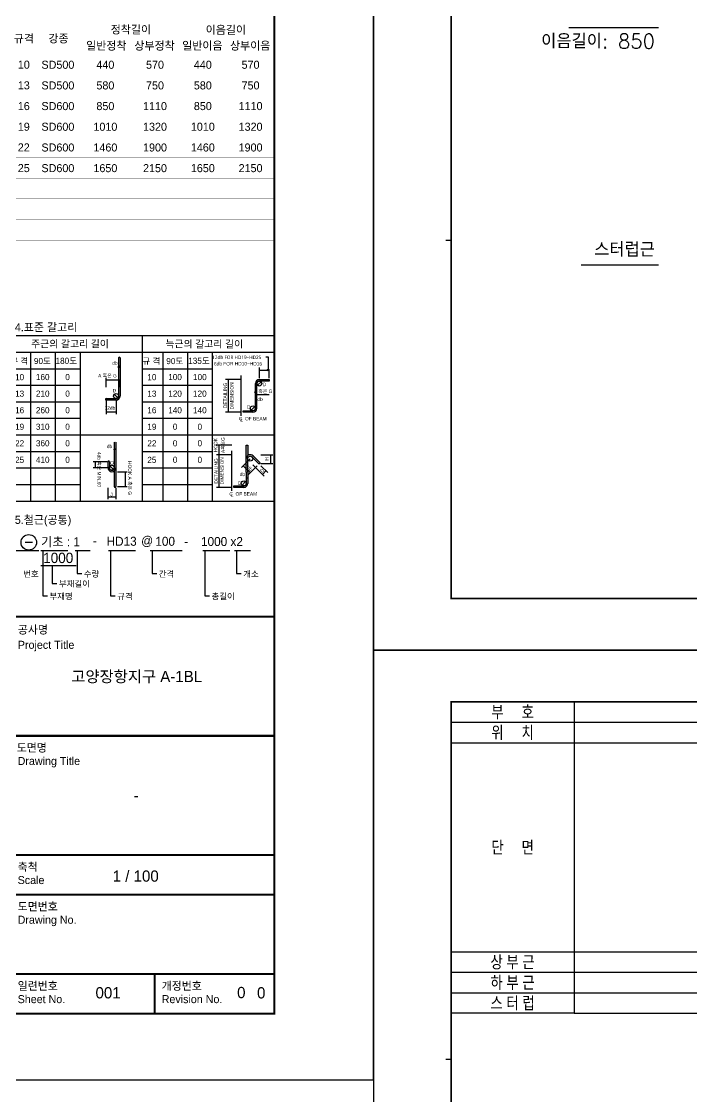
# Model space of a CAD drawing. Header units: millimetres. Extents: x 350420 to 672135, y -312840 to -44390.
# Drawn here: x 460681 to 472335, y -143151 to -124455 of the extents above; entities that cross this region are included whole.
import ezdxf
from ezdxf.enums import TextEntityAlignment as Align

# ---------------------------------------------------------------- set-up
doc = ezdxf.new("R2010")
doc.units = ezdxf.units.MM
doc.header["$LTSCALE"] = 65
doc.layers.get('Defpoints').update_dxf_attribs({"color": 145})
for name, color, linetype in [('00', 7, 'Continuous'), ('BAR', 2, 'Continuous'), ('BAR1', 3, 'Continuous'), ('BARR', 1, 'Continuous'), ('DIM', 7, 'Continuous'), ('LINE', 7, 'Continuous'), ('NAME-B', 6, 'Continuous'), ('XDIM', 7, 'Continuous'), ('보', 4, 'Continuous')]:
    doc.layers.add(name, color=color, linetype=linetype)
doc.layers.add('TEXT', color=3, linetype='Continuous', lineweight=9)
doc.styles.add('ARIAL', font='malgun.ttf')
doc.styles.add('HYULL', font='Dotum.ttf')
doc.styles.add('XRebar', font='Romans.shx', dxfattribs={"bigfont": 'whgtxt.shx'})
doc.styles.add('XRebarSheet', font='Hmkmrhd_0.ttf')
doc.styles.add('돋음', font='Dotum.ttf')
doc.styles.add('맑은고딕', font='malgun.ttf')
doc.dimstyles.new('DIM_30', dxfattribs={"dimscale": 30, "dimtxt": 3, "dimasz": 1.2, "dimexe": 2, "dimexo": 1.5, "dimgap": 1, "dimtad": 1, "dimdec": 0, "dimdsep": 46, "dimtxsty": '맑은고딕', "dimblk1": 'DIMDOT', "dimblk2": 'DIMDOT', "dimsah": 1, "dimcen": 1, "dimdle": 2, "dimclrd": 7, "dimclre": 7, "dimclrt": 3, "dimadec": 0, "dimazin": 0, "dimtfac": 1, "dimtdec": 0, "dimtix": 1, "dimtmove": 2, "dimatfit": 3, "dimldrblk": 'DIMDOT', "dimfxl": 0, "dimtolj": 1, "dimarcsym": 0})
doc.dimstyles.new('NDIM', dxfattribs={"dimtxt": 3, "dimasz": 1.5, "dimexe": 2, "dimexo": 2, "dimgap": 1, "dimtad": 1, "dimdec": 0, "dimdsep": 46, "dimlunit": 6, "dimtxsty": 'ARIAL', "dimblk": 'DOT', "dimcen": 1, "dimclrd": 256, "dimclre": 7, "dimclrt": 3, "dimadec": 0, "dimazin": 0, "dimtfac": 1, "dimtdec": 0, "dimtix": 1, "dimtmove": 2, "dimatfit": 3, "dimldrblk": 'DOT', "dimfxl": 0, "dimtvp": 1, "dimtolj": 1, "dimlwd": -1, "dimlwe": -1, "dimarcsym": 0})

# ---------------------------------------------------------------- blocks, each defined once
blk = doc.blocks.new('_Dot')
at = {"color": 0, "linetype": 'ByBlock', "lineweight": -2}
blk.add_line((-0.5, 0), (-1, 0), dxfattribs=at)
at = {"color": 0, "linetype": 'ByBlock', "const_width": 0.5}
blk.add_lwpolyline([(-0.25, 0, 1), (0.25, 0, 1)], format="xyb", close=True, dxfattribs=at)
blk = doc.blocks.new('*D7')
at = {"color": 7, "transparency": 16777216}
for p, q in [((80432, 20451), (80432, 20463)), ((80477, 20451), (80477, 20463))]:
    blk.add_line(p, q, dxfattribs=at)
at = {"transparency": 16777216}
blk.add_line((80433, 20461), (80475, 20461), dxfattribs=at)
at = {"layer": 'Defpoints', "color": 0, "transparency": 16777216}
for p in [(80432, 20449), (80477, 20461), (80477, 20449)]:
    blk.add_point(p, dxfattribs=at)
at = {"transparency": 16777216, "xscale": 1.5, "yscale": 1.5, "zscale": 1.5, "rotation": 180}
blk.add_blockref('_Dot', (80432, 20461), dxfattribs=at)
at = {"transparency": 16777216, "xscale": 1.5, "yscale": 1.5, "zscale": 1.5}
blk.add_blockref('_Dot', (80477, 20461), dxfattribs=at)
blk = doc.blocks.new('*D8')
at = {"color": 7, "transparency": 16777216}
for p, q in [((76172, 19024), (76172, 19045)), ((76217, 19024), (76217, 19045))]:
    blk.add_line(p, q, dxfattribs=at)
at = {"transparency": 16777216}
blk.add_line((76215, 19043), (76174, 19043), dxfattribs=at)
at = {"layer": 'Defpoints', "color": 0, "transparency": 16777216}
for p in [(76172, 19043), (76172, 19022), (76217, 19022)]:
    blk.add_point(p, dxfattribs=at)
at = {"transparency": 16777216, "xscale": 1.5, "yscale": 1.5, "zscale": 1.5, "rotation": 180}
blk.add_blockref('_Dot', (76172, 19043), dxfattribs=at)
at = {"transparency": 16777216, "xscale": 1.5, "yscale": 1.5, "zscale": 1.5}
blk.add_blockref('_Dot', (76217, 19043), dxfattribs=at)
blk = doc.blocks.new('*D9')
at = {"transparency": 16777216}
blk.add_line((80158, 18181), (80199, 18181), dxfattribs=at)
at = {"layer": 'Defpoints', "color": 0, "transparency": 16777216}
for p in [(80156, 18181), (80201, 18181), (80201, 18181)]:
    blk.add_point(p, dxfattribs=at)
at = {"transparency": 16777216, "xscale": 1.5, "yscale": 1.5, "zscale": 1.5, "rotation": 180}
blk.add_blockref('_Dot', (80156, 18181), dxfattribs=at)
at = {"transparency": 16777216, "xscale": 1.5, "yscale": 1.5, "zscale": 1.5}
blk.add_blockref('_Dot', (80201, 18181), dxfattribs=at)
blk = doc.blocks.new('BAR')
at = {"layer": 'BARR'}
h = blk.add_hatch(color=256, dxfattribs=at)
edge = h.paths.add_edge_path()
edge.add_arc((0, 0), 15, 0, 360)
blk.add_circle((0, 0), 15, dxfattribs=at)
blk = doc.blocks.new('DIMDOT')
at = {"layer": 'DIM', "linetype": 'Continuous'}
blk.add_line((-2, 0), (2, 0), dxfattribs=at)
for radius in [0.5, 0.25]:
    blk.add_circle((0, 0), radius, dxfattribs=at)
blk = doc.blocks.new('*D347')
at = {"layer": 'Defpoints', "color": 0, "transparency": 16777216}
for p in [(104330, -17199), (104330, -17399), (104830, -17399)]:
    blk.add_point(p, dxfattribs=at)
at = {"layer": 'DIM', "color": 7, "lineweight": -2, "transparency": 16777216}
for p, q in [((104330, -17324), (104330, -17099)), ((104830, -17324), (104830, -17099)), ((104770, -17199), (104390, -17199))]:
    blk.add_line(p, q, dxfattribs=at)
at = {"layer": 'DIM', "color": 7, "lineweight": -2, "transparency": 16777216, "xscale": 60, "yscale": 60, "zscale": 60, "rotation": 180}
blk.add_blockref('DIMDOT', (104330, -17199), dxfattribs=at)
at = {"layer": 'DIM', "color": 7, "lineweight": -2, "transparency": 16777216, "xscale": 60, "yscale": 60, "zscale": 60}
blk.add_blockref('DIMDOT', (104830, -17199), dxfattribs=at)
at = {"layer": 'DIM', "color": 3, "transparency": 16777216, "insert": (104580, -17071), "char_height": 150, "attachment_point": 5, "style": '맑은고딕'}
blk.add_mtext('\\A1;500', dxfattribs=at)
blk = doc.blocks.new('*D348')
at = {"layer": 'Defpoints', "color": 0, "transparency": 16777216}
for p in [(104230, -17399), (104080, -17999), (104230, -17999)]:
    blk.add_point(p, dxfattribs=at)
at = {"layer": 'DIM', "color": 7, "lineweight": -2, "transparency": 16777216}
for p, q in [((104155, -17399), (103980, -17399)), ((104080, -17459), (104080, -17939)), ((104155, -17999), (103980, -17999))]:
    blk.add_line(p, q, dxfattribs=at)
at = {"layer": 'DIM', "color": 7, "lineweight": -2, "transparency": 16777216, "xscale": 60, "yscale": 60, "zscale": 60}
for p, rotation in [((104080, -17399), 90), ((104080, -17999), 270)]:
    blk.add_blockref('DIMDOT', p, dxfattribs=dict(at, rotation=rotation))
at = {"layer": 'DIM', "color": 3, "transparency": 16777216, "insert": (103953, -17699), "char_height": 150, "attachment_point": 5, "rotation": 90, "style": '맑은고딕'}
blk.add_mtext('\\A1;600', dxfattribs=at)
blk = doc.blocks.new('A$C229967B0')
at = {"layer": 'LINE'}
for p, q in [((-750, 0), (750, 0)), ((-750, -3800), (-750, 0)), ((750, 0), (750, -3800)), ((-750, -500), (750, -500)), ((-750, -3050), (750, -3050)), ((750, -3800), (-750, -3800))]:
    blk.add_line(p, q, dxfattribs=at)
at = {"layer": 'LINE', "color": 4}
for p, q in [((-750, -250), (750, -250)), ((-750, -3300), (750, -3300)), ((-750, -3550), (750, -3550))]:
    blk.add_line(p, q, dxfattribs=at)
at = {"layer": 'TEXT', "style": '돋음', "width": 0.8}
for s, p in [('부     호', (0, -125)), ('위     치', (0, -375)), ('단     면', (0, -1775)), ('상 부 근', (0, -3175)), ('하 부 근', (0, -3425)), ('스 터 럽', (0, -3675))]:
    blk.add_text(s, height=150, dxfattribs=at).set_placement(p, align=Align.MIDDLE_CENTER)
blk = doc.blocks.new('dhs_sheet2e')
h = blk.add_hatch(color=256)
edge = h.paths.add_edge_path()
edge.add_line((76299, 21797), (76299, 20646.2))
edge.add_arc((76224.2, 20646.2), 74.7, -90, 0, ccw=False)
edge.add_line((76224.2, 20571.5), (75925.3, 20571.5))
edge.add_arc((75925.3, 20549.1), 22.4, 90, 270)
edge.add_line((75925.3, 20526.7), (76224.2, 20526.7))
edge.add_arc((76224.2, 20646.2), 119.6, 270, 360)
edge.add_line((76343.8, 20646.2), (76343.8, 21797))
edge.add_arc((76321.4, 21797), 22.4, 0, 180)
blk.add_hatch(color=256).paths.add_polyline_path([(80850.3, 21144.3), (80551.4, 21144.3, 0.4142136), (80431.9, 21024.7), (80431.9, 20621.2), (80431.9, 20277.5, -0.4142136), (80357.1, 20202.7), (80058.2, 20202.7), (80058.2, 20157.9), (80357.1, 20157.9, 0.4142136), (80476.7, 20277.5), (80476.7, 20621.2), (80476.7, 21024.7, -0.4142136), (80551.4, 21099.4), (80850.3, 21099.4)])
h = blk.add_hatch(color=256)
h.paths.add_polyline_path([(76216.8, 18481.2, -0.2277351), (76172, 18387.9), (76172, 17913.3, 1), (76216.8, 17913.3)])
h.paths.add_polyline_path([(76216.8, 19258.4, 1), (76172, 19258.4), (76172, 18481.2, -0.1833618), (76153.2, 18431.7, -0.6790836), (76150.1, 18423.9, -0.2067221), (76146.9, 18425.3, -0.6466922), (76022.6, 18481.2), (76022.6, 18660.6, 1), (75977.7, 18660.6), (75977.7, 18481.2, 1), (76216.8, 18481.2)])
h.paths.add_polyline_path([(76153.2, 18431.7, -0.0300135), (76146.9, 18425.3, 0.2067221), (76150.1, 18423.9, 0.6790836)], flags=17)
h = blk.add_hatch(color=256)
h.paths.add_polyline_path([(80200.9, 19160.1), (80156.1, 19160.1), (80156.1, 18756.6, -0.2277351), (80200.9, 18850)])
h.paths.add_polyline_path([(80156.1, 18756.6), (80156.1, 18353.1), (80156.1, 18009.4, -0.4142136), (80081.4, 17934.7), (79782.5, 17934.7), (79782.5, 17889.8), (80081.4, 17889.8, 0.4142136), (80200.9, 18009.4), (80200.9, 18353.1), (80200.9, 18756.6, -0.6681786), (80328.5, 18809.5), (80539.9, 18598.1), (80571.6, 18629.8), (80360.2, 18841.2, 0.6681786)])
at = {"color": 7}
for p, q in [((2996.4, 43498.2), (2796.7, 43498.2)), ((80551.4, 21191.6), (80551.4, 21507.4)), ((80850.3, 21191.6), (80850.3, 21435)), ((76343.8, 20916), (76343.8, 21141.7)), ((79996, 21144.3), (79533, 21144.3)), ((80431.9, 20947.5), (80431.9, 20685.3)), ((79996, 20157.9), (79533, 20157.9)), ((79720.2, 19160.1), (79257.5, 19160.1)), ((79720.2, 18876.2), (79257.5, 18876.2)), ((79720.2, 18876.2), (79257.5, 18876.2)), ((80591.1, 18876.2), (80958.3, 18876.2)), ((75953.1, 18660.6), (75532.2, 18660.6)), ((80273.9, 18754.9), (80011.4, 18492.3)), ((80485.3, 18543.5), (80222.7, 18281)), ((80591.1, 18607.2), (80958.3, 18607.2)), ((80594.5, 18543.5), (80804.2, 18333.8)), ((75953.1, 18481.2), (75532.2, 18481.2)), ((76270.6, 18361.7), (76562.3, 18361.7)), ((80488.8, 18437.8), (80698.5, 18228.1)), ((75977.7, 17876.9), (75977.7, 17530.5)), ((76216.8, 17876.9), (76216.8, 17530.5)), ((76270.6, 17913.3), (76562.3, 17913.3)), ((79720.2, 17885.5), (79257.5, 17885.5)), ((73477.6, 16230.5), (73697, 16230.5)), ((2996.4, 15831.2), (2796.7, 15831.2))]:
    blk.add_line(p, q, dxfattribs=at)
at = {"color": 7, "ltscale": 2}
for p, q in [((73013.1, 22471.6), (81003.6, 22471.6)), ((77008.3, 22471.6), (77008.3, 17477.6)), ((73013.1, 21972.2), (81003.6, 21972.2)), ((73637.3, 21972.2), (73637.3, 17477.6)), ((74386.4, 21972.2), (74386.4, 17477.6)), ((75135.6, 21972.2), (75135.6, 17477.6)), ((77632.6, 21972.2), (77632.6, 17477.6)), ((78381.7, 21972.2), (78381.7, 17477.6)), ((79130.8, 21972.2), (79130.8, 17477.6)), ((73013.1, 21472.8), (75135.6, 21472.8)), ((77008.3, 21472.8), (79130.8, 21472.8)), ((75135.6, 19475.2), (77008.3, 19475.2)), ((79130.8, 19475.2), (81003.6, 19475.2)), ((73013.1, 17477.6), (81003.6, 17477.6))]:
    blk.add_line(p, q, dxfattribs=at)
for p, q in [((76299, 21797), (76299, 20646.2)), ((76343.8, 21797), (76343.8, 20646.2)), ((80742.8, 21835.3), (80817.5, 21835.3)), ((80817.5, 21835.3), (80817.5, 21432.5)), ((80553.3, 21432.5), (80848.4, 21432.5)), ((79607.9, 21142.4), (79607.9, 20159.8)), ((80551.4, 21144.3), (80850.3, 21144.3)), ((80850.3, 21099.4), (80551.4, 21099.4)), ((80850.3, 21144.3), (80850.3, 21099.4)), ((80431.9, 20277.5), (80431.9, 21024.7)), ((80476.7, 20277.5), (80476.7, 21024.7)), ((80498.6, 20971.9), (80604.3, 21077.5)), ((75925.3, 20571.5), (76224.2, 20571.5)), ((76224.2, 20526.7), (75925.3, 20526.7)), ((76277.1, 20593.4), (76171.4, 20699.1)), ((80835.3, 20687.8), (80431.9, 20687.8)), ((80058.2, 20202.7), (80357.1, 20202.7)), ((80058.2, 20157.9), (80058.2, 20202.7)), ((80357.1, 20157.9), (80058.2, 20157.9)), ((80304.3, 20224.6), (80410, 20330.3)), ((76172, 19258.4), (76172, 18481.2)), ((76216.8, 19258.4), (76216.8, 18481.2)), ((79332.2, 19158.3), (79332.2, 18878.1)), ((79332.2, 18874.3), (79332.2, 17887.4)), ((80360.2, 18841.2), (80571.6, 18629.8)), ((80883.4, 18874.3), (80883.4, 18609.1)), ((75592.1, 18659.1), (75592.1, 18482.7)), ((75977.7, 18660.6), (75977.7, 18481.2)), ((76022.6, 18660.6), (76022.6, 18481.2)), ((76150.1, 18428.4), (76044.4, 18534.1)), ((80065.6, 18544), (80274.3, 18335.3)), ((80156.1, 18353.1), (80156.1, 18756.6)), ((80200.9, 18353.1), (80200.9, 18756.6)), ((80328.5, 18809.5), (80539.9, 18598.1)), ((80357.7, 18568.9), (80698.5, 18228.1)), ((80539.9, 18598.1), (80571.6, 18629.8)), ((76502.4, 18360.2), (76502.4, 17914.8)), ((80156.1, 18353.1), (80156.1, 18009.4)), ((80200.9, 18353.1), (80200.9, 18009.4)), ((80749.9, 18385.4), (80646.9, 18282.4)), ((79782.5, 17889.8), (79782.5, 17934.7)), ((79782.5, 17934.7), (80081.4, 17934.7)), ((80081.4, 17889.8), (79782.5, 17889.8)), ((80028.6, 17956.6), (80134.2, 18062.2)), ((76215.3, 17590.4), (75979.2, 17590.4))]:
    blk.add_line(p, q)
at = {"color": 1}
for p, q in [((76299, 21501), (76299, 21548.4)), ((76342.3, 21546.4), (76300.5, 21546.4)), ((76343.8, 21501), (76343.8, 21548.4)), ((75925.3, 20916), (75925.3, 21199.6)), ((75926.8, 21139.7), (76342.3, 21139.7)), ((75925.3, 20500.1), (75925.3, 20098.9)), ((76224.2, 20500.1), (76224.2, 20098.9)), ((76222.7, 20158.9), (75926.8, 20158.9))]:
    blk.add_line(p, q, dxfattribs=at)
at = {"linetype": 'Continuous'}
for p, q in [((79998.5, 20053.3), (79998.5, 21263.8)), ((79722.7, 17785.2), (79722.7, 18995.8))]:
    blk.add_line(p, q, dxfattribs=at)
at = {"color": 4}
for p, q in [((80156.1, 19160.1), (80200.9, 19160.1)), ((80156.1, 18756.6), (80156.1, 19160.1)), ((80200.9, 19160.1), (80200.9, 18850)), ((76172, 18387.9), (76172, 17913.3)), ((76216.8, 18481.2), (76216.8, 17913.3))]:
    blk.add_line(p, q, dxfattribs=at)
at = {"color": 1, "ltscale": 2}
for p, q in [((73160.8, 15979.6), (73897.2, 15979.6)), ((73955, 15979.6), (74769.1, 15979.6)), ((74011.5, 15979.6), (74011.5, 14611.4)), ((74992, 15979.6), (75438.1, 15979.6)), ((75048.5, 15979.6), (75048.5, 15288.3)), ((75998.4, 15979.6), (76812.5, 15979.6)), ((76054.9, 15979.6), (76054.9, 14611.4)), ((77253.2, 15979.6), (78222.3, 15979.6)), ((77309.7, 15979.6), (77309.7, 15288.3)), ((78846.9, 15979.6), (79661, 15979.6)), ((78903.4, 15979.6), (78903.4, 14611.4)), ((79804.8, 15979.6), (80281.2, 15979.6)), ((79861.3, 15979.6), (79861.3, 15288.3)), ((73955, 15525.5), (75020.4, 15525.5)), ((74296, 15525.5), (74296, 14991.1)), ((75048.5, 15288.3), (75192.5, 15288.3)), ((77309.7, 15288.3), (77453.7, 15288.3)), ((79861.3, 15288.3), (80005.3, 15288.3)), ((74296, 14991.1), (74440, 14991.1)), ((74011.5, 14611.4), (74155.5, 14611.4)), ((76054.9, 14611.4), (76198.9, 14611.4)), ((78903.4, 14611.4), (79047.4, 14611.4))]:
    blk.add_line(p, q, dxfattribs=at)
at = {"color": 30}
for p, q in [((73013.1, 6791.9), (81003.6, 6791.9)), ((73013.1, 5593.3), (81003.6, 5593.3)), ((73013.1, 3196.2), (81003.6, 3196.2))]:
    blk.add_line(p, q, dxfattribs=at)
at = {"color": 7}
blk.add_lwpolyline([(84000, 0), (84000, 59329.4), (0, 59329.4), (0, 0)], close=True, dxfattribs=at)
at = {"color": 30, "const_width": 64.9}
blk.add_lwpolyline([(81003.6, 57331.7), (2996.4, 57331.7), (2996.4, 1997.6), (81003.6, 1997.6)], close=True, dxfattribs=at)
at = {"color": 7, "const_width": 1.25}
for points in [[(73013.1, 31920), (81003.6, 31920)], [(73839.2, 31920), (73839.2, 23480)], [(75231.7, 31920), (75231.7, 23480)], [(78117.6, 31920), (78117.6, 23480)], [(75231.7, 31445.6), (81003.6, 31445.6)], [(76674.7, 31445.6), (76674.7, 23480)], [(79560.6, 31445.6), (79560.6, 23480)], [(73013.1, 30971.1), (81003.6, 30971.1)], [(73013.1, 30346.9), (81003.6, 30346.9)], [(73013.1, 29722.6), (81003.6, 29722.6)], [(73013.1, 29098.3), (81003.6, 29098.3)], [(73013.1, 28474.1), (81003.6, 28474.1)], [(73013.1, 27849.8), (81003.6, 27849.8)], [(73013.1, 27225.6), (81003.6, 27225.6)], [(73013.1, 26601.3), (81003.6, 26601.3)], [(73013.1, 25977.1), (81003.6, 25977.1)], [(73013.1, 25352.8), (81003.6, 25352.8)], [(73013.1, 24728.5), (81003.6, 24728.5)], [(73013.1, 24104.3), (81003.6, 24104.3)], [(73013.1, 23480), (81003.6, 23480)]]:
    blk.add_lwpolyline(points, dxfattribs=at)
at = {"ltscale": 2, "const_width": 1.25}
blk.add_lwpolyline([(81003.6, 23480), (81003.6, 31595.4)], dxfattribs=at)
at = {"color": 30, "const_width": 64.9}
for points in [[(73013.1, 13983.4), (81003.6, 13983.4)], [(73013.1, 10387.6), (81003.6, 10387.6)], [(73013.1, 6791.9), (81003.6, 6791.9)], [(73013.1, 5593.3), (81003.6, 5593.3)], [(73013.1, 3196.2), (81003.6, 3196.2)], [(77390.2, 1997.6), (77390.2, 3196.2)]]:
    blk.add_lwpolyline(points, dxfattribs=at)
at = {"color": 1, "ltscale": 2, "const_width": 1.87}
for points in [[(79725.1, 2916.8), (79725.1, 2355), (80286.9, 2355), (80286.9, 2916.8), (79725.1, 2916.8)], [(80321.3, 2916.8), (80321.3, 2355), (80883.1, 2355), (80883.1, 2916.8), (80321.3, 2916.8)]]:
    blk.add_lwpolyline(points, dxfattribs=at)
for centre, radius in [((80817.5, 21432.5), 22.4), ((80817.5, 21432.5), 11.2), ((80551.4, 21024.7), 74.7), ((80498.6, 20971.9), 4.48), ((80604.3, 21077.5), 4.48), ((76171.4, 20699.1), 4.48), ((76277.1, 20593.4), 4.48), ((80357.1, 20277.5), 74.7), ((80304.3, 20224.6), 4.48), ((80410, 20330.3), 4.48), ((80275.7, 18756.6), 74.7), ((76044.4, 18534.1), 4.48), ((76150.1, 18428.4), 4.48), ((80081.4, 18009.4), 74.7), ((80028.6, 17956.6), 4.48), ((80134.2, 18062.2), 4.48)]:
    blk.add_circle(centre, radius)
at = {"color": 4}
for centre in [(76224.2, 20646.2), (76097.3, 18481.2)]:
    blk.add_circle(centre, 74.7, dxfattribs=at)
at = {"color": 7, "linetype": 'Continuous'}
blk.add_circle((73588.4, 16228.7), 234.1, dxfattribs=at).dxf.unprotected_set("ltscale", 0)
for centre, radius, start, end in [((76321.4, 21797), 22.4, 0, 180), ((80551.4, 21024.7), 119.6, 90, 180), ((80551.4, 21024.7), 74.7, 90, 180), ((75925.3, 20549.1), 22.4, 90, 270), ((76224.2, 20646.2), 119.6, 270, 0), ((76224.2, 20646.2), 74.7, 270, 0), ((80357.1, 20277.5), 74.7, 270, 0), ((80357.1, 20277.5), 119.6, 270, 0), ((80275.7, 18756.6), 119.6, 45, 180), ((76000.1, 18660.6), 22.4, 0, 180), ((76097.3, 18481.2), 119.6, 180, 0), ((76097.3, 18481.2), 74.7, 180, 0), ((80081.4, 18009.4), 119.6, 270, 0), ((80081.4, 18009.4), 74.7, 270, 0)]:
    blk.add_arc(centre, radius, start, end)
at = {"color": 4}
blk.add_arc((76194.4, 17913.3), 22.4, 180, 0, dxfattribs=at)
at = {"color": 1, "rotation": 180}
for p, xscale, yscale, zscale in [((76299, 21546.4), 1.5, 1.5, 1.5), ((75925.3, 21139.7), 11.98573127229489, 11.98573127229489, 11.98573127229489), ((75925.3, 20158.9), 11.98573127229489, 11.98573127229489, 11.98573127229489)]:
    blk.add_blockref('_Dot', p, dxfattribs=dict(at, xscale=xscale, yscale=yscale, zscale=zscale))
at = {"color": 1}
for p, xscale, yscale, zscale in [((76343.8, 21546.4), 1.5, 1.5, 1.5), ((76343.8, 21139.7), 1.498216409036861, 1.498216409036861, 1.498216409036861), ((76224.2, 20158.9), 11.98573127229489, 11.98573127229489, 11.98573127229489)]:
    blk.add_blockref('_Dot', p, dxfattribs=dict(at, xscale=xscale, yscale=yscale, zscale=zscale))
for p, xscale, yscale, zscale, rotation in [((80551.4, 21432.5), 14.98216409036861, 14.98216409036861, 14.98216409036861, 180), ((79607.9, 21144.3), 14.98216409036861, 14.98216409036861, 14.98216409036861, 90), ((80431.9, 20687.8), 14.98216409036861, 14.98216409036861, 14.98216409036861, 180), ((79607.9, 20157.9), 14.98216409036861, 14.98216409036861, 14.98216409036861, 270), ((79332.2, 19160.1), 14.98216409036861, 14.98216409036861, 14.98216409036861, 90), ((79332.2, 18876.2), 14.98216409036861, 14.98216409036861, 14.98216409036861, 90), ((79332.2, 18876.2), 1.872770511296076, 1.872770511296076, 1.872770511296076, 270), ((80883.4, 18876.2), 14.98216409036861, 14.98216409036861, 14.98216409036861, 90), ((75592.1, 18660.6), 11.98573127229489, 11.98573127229489, 11.98573127229489, 90), ((80064, 18545), 14.98216409036862, 14.98216409036862, 14.98216409036862, 135.0000000000825), ((80883.4, 18607.2), 14.98216409036861, 14.98216409036861, 14.98216409036861, 270), ((75592.1, 18481.2), 11.98573127229489, 11.98573127229489, 11.98573127229489, 270), ((76502.4, 18361.7), 11.98573127229489, 11.98573127229489, 11.98573127229489, 90), ((80275.7, 18333.9), 14.98216409036862, 14.98216409036862, 14.98216409036862, 315.0000000000825), ((80645.5, 18281.1), 14.98216409036861, 14.98216409036861, 14.98216409036861, 225.0000000002524), ((80751.2, 18386.8), 14.98216409036861, 14.98216409036861, 14.98216409036861, 45.00000000025245), ((76502.4, 17913.3), 11.98573127229489, 11.98573127229489, 11.98573127229489, 270), ((79332.2, 17885.5), 14.98216409036861, 14.98216409036861, 14.98216409036861, 270), ((75977.7, 17590.4), 11.98573127229489, 11.98573127229489, 11.98573127229489, 180)]:
    blk.add_blockref('_Dot', p, dxfattribs=dict(xscale=xscale, yscale=yscale, zscale=zscale, rotation=rotation))
for p, xscale, yscale, zscale in [((80850.3, 21432.5), 1.872770511296076, 1.872770511296076, 1.872770511296076), ((80850.3, 20687.8), 14.98216409036861, 14.98216409036861, 14.98216409036861), ((76216.8, 17590.4), 11.98573127229489, 11.98573127229489, 11.98573127229489)]:
    blk.add_blockref('_Dot', p, dxfattribs=dict(xscale=xscale, yscale=yscale, zscale=zscale))
at = {"color": 3}
for s, height, style, p in [('규격', 242.71, 'XRebarSheet', (73138.4, 31320.7)), ('강종', 242.71, 'XRebarSheet', (74182, 31320.7)), ('주근의 갈고리 길이', 217.47, 'XRebarSheet', (73661.6, 22115.7)), ('늑근의 갈고리 길이', 217.47, 'XRebarSheet', (77716.4, 22111.4)), ('규 격', 184.85, 'XRebarSheet', (73024.7, 21609.3)), ('90도', 184.85, 'XRebarSheet', (73743.9, 21612.7)), ('180도', 184.85, 'XRebarSheet', (74396.5, 21618.3)), ('규 격', 184.85, 'XRebarSheet', (77015.8, 21609.3)), ('90도', 184.85, 'XRebarSheet', (77741.9, 21610.8)), ('135도', 184.85, 'XRebarSheet', (78402.8, 21618.5)), ('기초 : 1', 271.84, 'HYULL', (73958.2, 16112.5)), ('-', 271.8, 'HYULL', (75524.6, 16143.6)), ('HD13', 271.84, 'HYULL', (75937.6, 16126.4)), ('@', 271.8, 'HYULL', (76981.9, 16143.6)), ('100', 271.84, 'HYULL', (77410.5, 16124.9)), ('-', 271.8, 'HYULL', (78283.3, 16120.3)), ('1000 x2', 271.84, 'HYULL', (78789.8, 16118.6)), ('번호', 181.22, 'XRebarSheet', (73421.4, 15184.8)), ('수량', 181.22, 'XRebarSheet', (75252.6, 15184.8)), ('간격', 181.22, 'XRebarSheet', (77513.8, 15184.8)), ('개소', 181.22, 'XRebarSheet', (80065.4, 15184.8)), ('부재길이', 181.22, 'XRebarSheet', (74500.1, 14887.6)), ('부재명', 181.22, 'XRebarSheet', (74215.6, 14507.8)), ('규격', 181.22, 'XRebarSheet', (76259, 14507.8)), ('총길이', 181.22, 'XRebarSheet', (79107.5, 14507.8))]:
    blk.add_text(s, height=height, dxfattribs=dict(at, style=style)).set_placement(p)
at = {"color": 7, "style": 'XRebarSheet'}
for s, p in [('4.표준 갈고리', (73168.2, 22602.8)), ('5.철근(공통)', (73167, 16788))]:
    blk.add_text(s, height=242.71, dxfattribs=at).set_placement(p)
for s, height, style, p in [('12db FOR HD19~HD25', 104.875, 'ARIAL', (79128.8, 21763.4)), ('db', 104.88, 'HYULL', (76110.6, 21591.3)), ('6db FOR HD10~HD16', 104.875, 'HYULL', (79181.1, 21570.1)), ('A 혹은 G', 104.88, 'HYULL', (75682.6, 21210.1)), ('D', 104.9, 'HYULL', (76121.8, 20758.8)), ('A 혹은 G', 104.88, 'HYULL', (80384, 20740.7)), ('D', 104.9, 'HYULL', (80656, 20944.7)), ('db', 104.88, 'HYULL', (80494.6, 20497.1)), ('12db', 104.88, 'HYULL', (75877.3, 20236.3)), ('D', 104.9, 'HYULL', (80177.8, 20262.8)), ('C  OF BEAM', 104.88, 'HYULL', (79933.3, 19912.7)), ('L', 104.9, 'HYULL', (79978.2, 19870.3)), ('db', 104.88, 'HYULL', (75947.2, 19073.7)), ('db', 104.88, 'HYULL', (79955.9, 18229.1)), ('D', 104.9, 'HYULL', (79902.1, 17964.6)), ('J', 104.9, 'HYULL', (76052.4, 17620.3)), ('C  OF BEAM', 104.88, 'HYULL', (79646.6, 17640.3)), ('L', 104.9, 'HYULL', (79691.4, 17597.9))]:
    blk.add_text(s, height=height, dxfattribs=dict(style=style)).set_placement(p)
at = {"style": 'HYULL'}
for s, height, rotation, p in [('DETAILING', 104.88, 90, (79572.8, 20283)), ('DIMENSION', 104.88, 90, (79773.2, 20238.9)), ('HOOK', 104.88, 90, (79280.6, 18949.8)), ('A혹은G', 104.88, 90, (79503.2, 18925.5)), ('4db 혹은 MIN.60', 104.875, 270, (75662.8, 18959.9)), ('D', 104.9, 270, (76045.4, 18676.8)), ('HOOK A 혹은 G', 104.875, 270, (76588.8, 18683)), ('DETAILING', 104.88, 90, (79297.1, 18001.8)), ('DIMENSION', 104.88, 90, (79475.3, 17979.8)), ('H', 104.9, 90, (80828.6, 18696.9))]:
    blk.add_text(s, height=height, rotation=rotation, dxfattribs=at).set_placement(p)
at = {"style": 'HYULL', "width": 0.8}
for s, height, rotation, p in [('6db', 104.88, 315, (80113.5, 18528.3)), ('D', 104.9, 45, (80638.1, 18324.3))]:
    blk.add_text(s, height=height, rotation=rotation, dxfattribs=at).set_placement(p)
at = {"color": 3, "linetype": 'Continuous', "style": 'HYULL'}
e = blk.add_text('1000', height=312.13, dxfattribs=at)
e.set_placement((74023.5, 15760.5), align=Align.MIDDLE_LEFT)
e.dxf.unprotected_set("ltscale", 0)
at = {"color": 7, "style": 'XRebarSheet'}
for s, height, p in [('공사명', 241.63, (73259, 13591.6)), ('Project Title', 241.632, (73259, 13135.1)), ('도면명', 241.63, (73225, 10028.1)), ('Drawing Title', 241.632, (73252.8, 9628.5)), ('축척', 241.63, (73252.8, 6432.3)), ('Scale', 241.63, (73252.8, 6032.8)), ('도면번호', 241.63, (73252.8, 5233.8)), ('Drawing No.', 241.632, (73252.8, 4834.2)), ('일련번호', 241.63, (73252.8, 2836.6)), ('개정번호', 241.63, (77602.3, 2836.6)), ('Sheet No.', 241.63, (73252.8, 2437.1)), ('Revision No.', 241.632, (77602.3, 2437.1))]:
    blk.add_text(s, height=height, dxfattribs=at).set_placement(p, align=Align.MIDDLE_LEFT)
for base, p1, p2, picture, middle in [((80476.7, 20461.4), (80431.9, 20449.3), (80476.7, 20449.3), '*D7', (80454.3, 20461.4)), ((76172, 19043.3), (76216.8, 19021.8), (76172, 19021.8), '*D8', (76194.4, 19043.3)), ((80200.9, 18181.3), (80156.1, 18181.3), (80200.9, 18181.3), '*D9', (80178.5, 18181.3))]:
    dim = blk.add_linear_dim(base=base, p1=p1, p2=p2, text=' ', dimstyle='NDIM')
    dim.commit()
    dim.dimension.update_dxf_attribs({"geometry": picture, "text_midpoint": middle})
blk = doc.blocks.new('DFHDHBSD')
at = {"color": 7, "ltscale": 2}
for p, q in [((36507, 10487), (37568, 10487)), ((38504, 10487), (39565, 10487)), ((36507, 10237), (37568, 10237)), ((38504, 10237), (39565, 10237)), ((36507, 9987), (37568, 9987)), ((38504, 9987), (39565, 9987)), ((36507, 9738), (37568, 9738)), ((38504, 9738), (39565, 9738)), ((36507, 9488), (37568, 9488)), ((38504, 9488), (39565, 9488)), ((36507, 9238), (37568, 9238)), ((38504, 9238), (39565, 9238)), ((36507, 8988), (37568, 8988)), ((38504, 8988), (39565, 8988))]:
    blk.add_line(p, q, dxfattribs=at)
at = {"color": 255, "xscale": 0.5, "yscale": 0.5, "zscale": 0.5}
blk.add_blockref('dhs_sheet2e', (0, 0), dxfattribs=at)
at = {"color": 3, "style": 'XRebarSheet'}
for s, height, p in [('정착길이', 121.4, (38336, 15856)), ('이음길이', 121.4, (39770, 15852)), ('일반정착', 121.4, (37965, 15612)), ('상부정착', 121.4, (38693, 15612)), ('일반이음', 121.4, (39415, 15612)), ('상부이음', 121.4, (40137, 15612)), ('10', 121.4, (36719, 15326)), ('SD500', 121.4, (37234, 15325)), ('440', 121.4, (37951, 15325)), ('570', 121.4, (38700, 15325)), ('440', 121.4, (39422, 15325)), ('570', 121.4, (40143, 15325)), ('13', 121.4, (36719, 15014)), ('SD500', 121.4, (37234, 15013)), ('580', 121.4, (37951, 15013)), ('750', 121.4, (38700, 15013)), ('580', 121.4, (39422, 15013)), ('750', 121.4, (40143, 15013)), ('16', 121.4, (36719, 14701)), ('SD600', 121.4, (37234, 14701)), ('850', 121.4, (37951, 14701)), ('1110', 121.4, (38700, 14701)), ('850', 121.4, (39422, 14701)), ('1110', 121.4, (40143, 14701)), ('19', 121.4, (36719, 14389)), ('SD600', 121.4, (37234, 14389)), ('1010', 121.4, (37951, 14389)), ('1320', 121.4, (38700, 14389)), ('1010', 121.4, (39422, 14389)), ('1320', 121.4, (40143, 14389)), ('22', 121.4, (36719, 14077)), ('SD600', 121.4, (37234, 14076)), ('1460', 121.4, (37951, 14076)), ('1900', 121.4, (38700, 14076)), ('1460', 121.4, (39422, 14076)), ('1900', 121.4, (40143, 14076)), ('25', 121.4, (36719, 13765)), ('SD600', 121.4, (37234, 13764)), ('1650', 121.4, (37951, 13764)), ('2150', 121.4, (38700, 13764)), ('1650', 121.4, (39422, 13764)), ('2150', 121.4, (40143, 13764)), ('10', 92.4, (36656, 10609)), ('160', 92.4, (37005, 10610)), ('0', 92.4, (37380, 10610)), ('10', 92.4, (38653, 10609)), ('100', 92.4, (39003, 10610)), ('100', 92.4, (39377, 10610)), ('13', 92.4, (36656, 10359)), ('210', 92.4, (37005, 10360)), ('0', 92.4, (37380, 10360)), ('13', 92.4, (38653, 10359)), ('120', 92.4, (39003, 10360)), ('120', 92.4, (39377, 10360)), ('16', 92.4, (36656, 10110)), ('260', 92.4, (37005, 10110)), ('0', 92.4, (37380, 10110)), ('16', 92.4, (38653, 10110)), ('140', 92.4, (39003, 10110)), ('140', 92.4, (39377, 10110)), ('19', 92.4, (36656, 9860)), ('310', 92.4, (37005, 9860)), ('0', 92.4, (37380, 9860)), ('19', 92.4, (38653, 9860)), ('0', 92.4, (39003, 9860)), ('0', 92.4, (39377, 9860)), ('22', 92.4, (36656, 9610)), ('360', 92.4, (37005, 9611)), ('0', 92.4, (37380, 9611)), ('22', 92.4, (38653, 9610)), ('0', 92.4, (39003, 9611)), ('0', 92.4, (39377, 9611)), ('25', 92.4, (36656, 9360)), ('410', 92.4, (37005, 9361)), ('0', 92.4, (37380, 9361)), ('25', 92.4, (38653, 9360)), ('0', 92.4, (39003, 9361)), ('0', 92.4, (39377, 9361))]:
    blk.add_text(s, height=height, dxfattribs=at).set_placement(p, align=Align.MIDDLE_CENTER)
for s, p in [('고양장항지구 A-1BL', (38424, 6092)), ('-', (38417, 4295)), ('1 / 100', (38409, 3080)), ('0', (40003, 1318)), ('0', (40304, 1314))]:
    blk.add_text(s, height=170, dxfattribs=at).set_placement(p, align=Align.MIDDLE)
blk.add_text('001', height=169.9, dxfattribs=at).set_placement((37802, 1230))
blk = doc.blocks.new('-1WG1')
at = {"layer": 'BAR1'}
blk.add_lwpolyline([(2330, 1730), (2770, 1730), (2770, 2270), (2330, 2270)], close=True, dxfattribs=at)
at = {"layer": 'LINE', "color": 4}
for p, q in [((0, 3550), (5100, 3550)), ((0, 500), (5100, 500)), ((0, 250), (5100, 250))]:
    blk.add_line(p, q, dxfattribs=at)
at = {"layer": 'LINE'}
for p, q in [((0, 3300), (5100, 3300)), ((0, 750), (5100, 750))]:
    blk.add_line(p, q, dxfattribs=at)
blk.add_lwpolyline([(0, 3800), (0, 0), (5100, 0), (5100, 3800)], close=True, dxfattribs=at)
at = {"layer": '보'}
blk.add_line((2900, 2300), (2300, 2300), dxfattribs=at)
blk.add_lwpolyline([(2900, 2050), (2800, 2050), (2800, 1700), (2300, 1700), (2300, 2050), (2300, 2300)], dxfattribs=at)
at = {"layer": 'BAR', "xscale": -1, "rotation": 180}
for p in [(2344.5, 2255.5), (2344.5, 1744.5), (2550, 1744.5)]:
    blk.add_blockref('BAR', p, dxfattribs=at)
at = {"layer": 'BAR'}
blk.add_blockref('BAR', (2550, 2255.5), dxfattribs=at)
at = {"layer": 'BAR', "xscale": -1}
blk.add_blockref('BAR', (2755.5, 2255.5), dxfattribs=at)
at = {"layer": 'BAR', "rotation": 180.0000000000014}
blk.add_blockref('BAR', (2755.5, 1744.5), dxfattribs=at)
at = {"layer": 'TEXT', "color": 6, "style": '돋음'}
blk.add_text('-1WG1', height=200, dxfattribs=at).set_placement((2550, 3675), align=Align.MIDDLE_CENTER)
at = {"layer": 'TEXT', "style": '돋음', "width": 0.8}
for s, p in [('전 단 면', (2550, 3425)), ('3 - D19', (2550, 625)), ('3 - D19', (2550, 375)), ('2-D10@250', (2550, 125))]:
    blk.add_text(s, height=150, dxfattribs=at).set_placement(p, align=Align.MIDDLE_CENTER)
at = {"layer": 'DIM'}
for base, p1, p2, angle, picture, middle in [((2300, 2500), (2800, 2300), (2300, 2300), 180, '*D347', (2550, 2627.5)), ((2050, 1700), (2200, 2300), (2200, 1700), 270, '*D348', (1922.5, 2000))]:
    dim = blk.add_linear_dim(base=base, p1=p1, p2=p2, angle=angle, dimstyle='DIM_30', override={"dimscale": 50}, dxfattribs=at)
    dim.commit()
    dim.dimension.update_dxf_attribs({"geometry": picture, "text_midpoint": middle, "insert": (-102030.2, 19698.5)})

msp = doc.modelspace()

# ---------------------------------------------------------------- linework, layer by layer
at = {"layer": 'XDIM', "color": 7, "linetype": 'Continuous'}
for p, q in [((470200.5, -124560), (471761.5, -124560)), ((470417.8, -128685), (471761.5, -128685))]:
    msp.add_line(p, q, dxfattribs=at).dxf.unprotected_set("ltscale", 0)

# ---------------------------------------------------------------- block references
at = {"layer": '00'}
for p, xscale, yscale, zscale in [((418420.9, -142861.7), 1.151999997279834, 1.151999997279834, 1.151999997279834), ((466804.9, -135386.2), 0.8999999981431359, 0.8999999981431359, 0.8999999981431359), ((466804.9, -162084.4), 0.8999999981431359, 0.8999999981431359, 0.8999999981431359)]:
    msp.add_blockref('DFHDHBSD', p, dxfattribs=dict(at, xscale=xscale, yscale=yscale, zscale=zscale))
at = {"layer": 'LINE', "xscale": 1.42580481625681, "yscale": 1.42580481625681, "zscale": 1.42580481625681}
msp.add_blockref('A$C229967B0', (469222.7, -136285.2), dxfattribs=at)
at = {"layer": 'NAME-B', "xscale": 1.42580481625681, "yscale": 1.42580481625681, "zscale": 1.42580481625681}
msp.add_blockref('-1WG1', (470292, -141703.2), dxfattribs=at)

# ---------------------------------------------------------------- texts
at = {"layer": 'XDIM', "color": 7, "linetype": 'Continuous', "style": 'XRebar'}
for s, p in [('이음길이: 850', (471699, -124997.5)), ('스터럽근', (471699, -128622.5))]:
    e = msp.add_text(s, height=250, dxfattribs=at)
    e.set_placement(p, align=Align.BOTTOM_RIGHT)
    e.dxf.unprotected_set("ltscale", 0)

doc.saveas('drawing.dxf')
